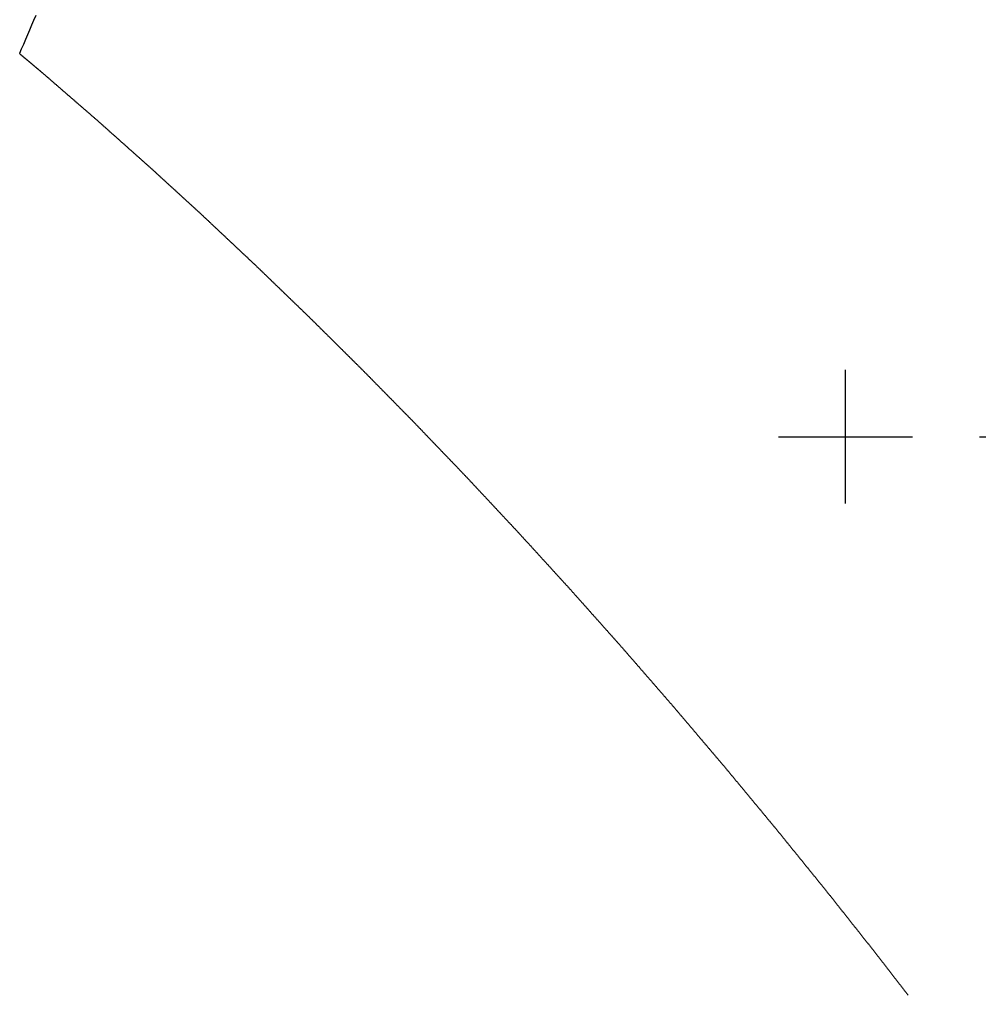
# Model space of a CAD drawing. Extents: x 2 to 292, y 1 to 254.
# Drawn here: x 204.1 to 218.44, y 46.69 to 61.26 of the extents above; entities that cross this region are included whole.
import ezdxf

# ---------------------------------------------------------------- set-up
doc = ezdxf.new("R2010")
doc.units = 0
doc.header["$PDMODE"] = 2
doc.header["$PDSIZE"] = 1
doc.layers.get('0').update_dxf_attribs({"linetype": 'CONTINUOUS'})
doc.layers.add('DRILLING', color=3, linetype='CONTINUOUS')

# ---------------------------------------------------------------- blocks, each defined once
blk = doc.blocks.new('*U113')
at = {"layer": 'DRILLING'}
blk.add_point((0, 0), dxfattribs=at)
blk = doc.blocks.new('*U114')
at = {"layer": 'DRILLING', "color": 0, "linetype": 'BYBLOCK'}
for p in [(0, 0), (3, 0), (6, 0)]:
    blk.add_blockref('*U113', p, dxfattribs=at)

msp = doc.modelspace()

# ---------------------------------------------------------------- linework, layer by layer
msp.add_polyline3d([(204.338, 61.3231, 0), (204.307, 61.251, 0), (204.276, 61.1788, 0), (204.246, 61.1067, 0), (204.215, 61.0346, 0), (204.184, 60.9625, 0), (204.154, 60.8904, 0), (204.123, 60.8183, 0), (204.096, 60.7548, 0), (204.1, 60.7518, 0), (204.103, 60.7489, 0), (204.107, 60.7459, 0), (204.111, 60.7429, 0), (204.114, 60.7399, 0), (204.118, 60.737, 0), (204.121, 60.734, 0), (204.125, 60.731, 0), (204.128, 60.7281, 0), (204.132, 60.7251, 0), (204.135, 60.7221, 0), (204.139, 60.7191, 0), (204.142, 60.7162, 0), (204.146, 60.7132, 0), (204.149, 60.7102, 0), (204.153, 60.7073, 0), (204.156, 60.7043, 0), (204.16, 60.7013, 0), (204.163, 60.6983, 0), (204.167, 60.6954, 0), (204.17, 60.6924, 0), (204.174, 60.6894, 0), (204.178, 60.6865, 0), (204.181, 60.6835, 0), (204.185, 60.6805, 0), (204.188, 60.6775, 0), (204.192, 60.6746, 0), (204.195, 60.6716, 0), (204.199, 60.6686, 0), (204.202, 60.6657, 0), (204.206, 60.6627, 0), (204.209, 60.6597, 0), (204.213, 60.6567, 0), (204.216, 60.6538, 0), (204.22, 60.6508, 0), (204.223, 60.6478, 0), (204.227, 60.6449, 0), (204.23, 60.6419, 0), (204.234, 60.6389, 0), (204.237, 60.6359, 0), (204.241, 60.633, 0), (204.245, 60.63, 0), (204.248, 60.627, 0), (204.252, 60.6241, 0), (204.255, 60.6211, 0), (204.259, 60.6181, 0), (204.262, 60.6151, 0), (204.266, 60.6122, 0), (204.269, 60.6092, 0), (204.273, 60.6062, 0), (204.276, 60.6033, 0), (204.28, 60.6003, 0), (204.283, 60.5973, 0), (204.287, 60.5943, 0), (204.29, 60.5914, 0), (204.294, 60.5884, 0), (204.297, 60.5854, 0), (204.301, 60.5825, 0), (204.305, 60.5795, 0), (204.308, 60.5765, 0), (204.312, 60.5735, 0), (204.315, 60.5706, 0), (204.319, 60.5676, 0), (204.322, 60.5646, 0), (204.326, 60.5617, 0), (204.329, 60.5587, 0), (204.333, 60.5557, 0), (204.336, 60.5527, 0), (204.34, 60.5498, 0), (204.343, 60.5468, 0), (204.347, 60.5438, 0), (204.35, 60.5408, 0), (204.354, 60.5379, 0), (204.357, 60.5349, 0), (204.361, 60.5319, 0), (204.364, 60.529, 0), (204.368, 60.526, 0), (204.372, 60.523, 0), (204.375, 60.52, 0), (204.379, 60.5171, 0), (204.382, 60.5141, 0), (204.386, 60.5111, 0), (204.389, 60.5082, 0), (204.393, 60.5052, 0), (204.396, 60.5022, 0), (204.4, 60.4992, 0), (204.403, 60.4963, 0), (204.407, 60.4933, 0), (204.41, 60.4903, 0), (204.414, 60.4874, 0), (204.417, 60.4844, 0), (204.421, 60.4814, 0), (204.424, 60.4784, 0), (204.428, 60.4755, 0), (204.431, 60.4725, 0), (204.435, 60.4695, 0), (204.439, 60.4666, 0), (204.445, 60.4613, 0), (204.453, 60.4542, 0), (204.461, 60.447, 0), (204.469, 60.4399, 0), (204.478, 60.4327, 0), (204.486, 60.4256, 0), (204.494, 60.4185, 0), (204.502, 60.4113, 0), (204.511, 60.4042, 0), (204.519, 60.3971, 0), (204.527, 60.3899, 0), (204.535, 60.3828, 0), (204.543, 60.3757, 0), (204.552, 60.3685, 0), (204.56, 60.3614, 0), (204.568, 60.3543, 0), (204.576, 60.3471, 0), (204.585, 60.34, 0), (204.593, 60.3328, 0), (204.601, 60.3257, 0), (204.609, 60.3186, 0), (204.618, 60.3114, 0), (204.626, 60.3043, 0), (204.634, 60.2972, 0), (204.642, 60.29, 0), (204.651, 60.2829, 0), (204.659, 60.2758, 0), (204.667, 60.2686, 0), (204.675, 60.2615, 0), (204.683, 60.2544, 0), (204.692, 60.2472, 0), (204.7, 60.2401, 0), (204.708, 60.2329, 0), (204.716, 60.2258, 0), (204.725, 60.2187, 0), (204.733, 60.2115, 0), (204.741, 60.2044, 0), (204.749, 60.1973, 0), (204.758, 60.1901, 0), (204.766, 60.183, 0), (204.774, 60.1759, 0), (204.782, 60.1687, 0), (204.79, 60.1616, 0), (204.799, 60.1545, 0), (204.807, 60.1473, 0), (204.815, 60.1402, 0), (204.823, 60.133, 0), (204.832, 60.1259, 0), (204.84, 60.1188, 0), (204.848, 60.1116, 0), (204.856, 60.1045, 0), (204.865, 60.0974, 0), (204.873, 60.0902, 0), (204.881, 60.0831, 0), (204.889, 60.076, 0), (204.898, 60.0688, 0), (204.906, 60.0617, 0), (204.914, 60.0545, 0), (204.922, 60.0474, 0), (204.93, 60.0403, 0), (204.939, 60.0331, 0), (204.947, 60.026, 0), (204.955, 60.0189, 0), (204.963, 60.0117, 0), (204.972, 60.0046, 0), (204.98, 59.9975, 0), (204.988, 59.9903, 0), (204.996, 59.9832, 0), (205.005, 59.9761, 0), (205.013, 59.9689, 0), (205.021, 59.9618, 0), (205.029, 59.9546, 0), (205.037, 59.9475, 0), (205.046, 59.9404, 0), (205.054, 59.9332, 0), (205.062, 59.9261, 0), (205.07, 59.919, 0), (205.079, 59.9118, 0), (205.087, 59.9047, 0), (205.095, 59.8976, 0), (205.103, 59.8904, 0), (205.112, 59.8833, 0), (205.12, 59.8762, 0), (205.128, 59.869, 0), (205.136, 59.8619, 0), (205.145, 59.8547, 0), (205.153, 59.8476, 0), (205.161, 59.8405, 0), (205.169, 59.8333, 0), (205.177, 59.8262, 0), (205.186, 59.8191, 0), (205.194, 59.8119, 0), (205.202, 59.8048, 0), (205.21, 59.7977, 0), (205.219, 59.7905, 0), (205.227, 59.7834, 0), (205.235, 59.7762, 0), (205.243, 59.7691, 0), (205.252, 59.7618, 0), (205.26, 59.7545, 0), (205.268, 59.7472, 0), (205.276, 59.7399, 0), (205.284, 59.7326, 0), (205.293, 59.7253, 0), (205.301, 59.718, 0), (205.309, 59.7107, 0), (205.317, 59.7033, 0), (205.325, 59.696, 0), (205.334, 59.6887, 0), (205.342, 59.6814, 0), (205.35, 59.6741, 0), (205.358, 59.6668, 0), (205.366, 59.6595, 0), (205.375, 59.6522, 0), (205.383, 59.6449, 0), (205.391, 59.6376, 0), (205.399, 59.6303, 0), (205.407, 59.623, 0), (205.416, 59.6156, 0), (205.424, 59.6083, 0), (205.432, 59.601, 0), (205.44, 59.5937, 0), (205.448, 59.5864, 0), (205.457, 59.5791, 0), (205.465, 59.5718, 0), (205.473, 59.5645, 0), (205.481, 59.5572, 0), (205.489, 59.5499, 0), (205.498, 59.5426, 0), (205.506, 59.5353, 0), (205.514, 59.5279, 0), (205.522, 59.5206, 0), (205.53, 59.5133, 0), (205.539, 59.506, 0), (205.547, 59.4987, 0), (205.555, 59.4914, 0), (205.563, 59.4841, 0), (205.571, 59.4768, 0), (205.58, 59.4695, 0), (205.588, 59.4622, 0), (205.596, 59.4549, 0), (205.604, 59.4476, 0), (205.612, 59.4403, 0), (205.621, 59.4329, 0), (205.629, 59.4256, 0), (205.637, 59.4183, 0), (205.645, 59.411, 0), (205.653, 59.4037, 0), (205.662, 59.3964, 0), (205.67, 59.3891, 0), (205.678, 59.3818, 0), (205.686, 59.3745, 0), (205.694, 59.3672, 0), (205.703, 59.3599, 0), (205.711, 59.3526, 0), (205.719, 59.3452, 0), (205.727, 59.3379, 0), (205.735, 59.3306, 0), (205.744, 59.3233, 0), (205.752, 59.316, 0), (205.76, 59.3087, 0), (205.768, 59.3014, 0), (205.776, 59.2941, 0), (205.785, 59.2868, 0), (205.793, 59.2795, 0), (205.801, 59.2722, 0), (205.809, 59.2649, 0), (205.817, 59.2576, 0), (205.826, 59.2502, 0), (205.834, 59.2429, 0), (205.842, 59.2356, 0), (205.85, 59.2283, 0), (205.858, 59.221, 0), (205.867, 59.2137, 0), (205.875, 59.2064, 0), (205.883, 59.1991, 0), (205.891, 59.1918, 0), (205.899, 59.1845, 0), (205.908, 59.1772, 0), (205.916, 59.1699, 0), (205.924, 59.1625, 0), (205.932, 59.1552, 0), (205.94, 59.1479, 0), (205.949, 59.1406, 0), (205.957, 59.1333, 0), (205.965, 59.126, 0), (205.973, 59.1187, 0), (205.982, 59.1114, 0), (205.99, 59.1041, 0), (205.998, 59.0968, 0), (206.006, 59.0895, 0), (206.014, 59.0822, 0), (206.023, 59.0748, 0), (206.031, 59.0675, 0), (206.039, 59.0602, 0), (206.047, 59.0529, 0), (206.055, 59.0454, 0), (206.063, 59.0379, 0), (206.072, 59.0304, 0), (206.08, 59.0229, 0), (206.088, 59.0155, 0), (206.096, 59.008, 0), (206.104, 59.0005, 0), (206.112, 58.993, 0), (206.121, 58.9855, 0), (206.129, 58.978, 0), (206.137, 58.9706, 0), (206.145, 58.9631, 0), (206.153, 58.9556, 0), (206.161, 58.9481, 0), (206.17, 58.9406, 0), (206.178, 58.9332, 0), (206.186, 58.9257, 0), (206.194, 58.9182, 0), (206.202, 58.9107, 0), (206.21, 58.9032, 0), (206.219, 58.8958, 0), (206.227, 58.8883, 0), (206.235, 58.8808, 0), (206.243, 58.8733, 0), (206.251, 58.8658, 0), (206.26, 58.8584, 0), (206.268, 58.8509, 0), (206.276, 58.8434, 0), (206.284, 58.8359, 0), (206.292, 58.8284, 0), (206.3, 58.8209, 0), (206.309, 58.8135, 0), (206.317, 58.806, 0), (206.325, 58.7985, 0), (206.333, 58.791, 0), (206.341, 58.7835, 0), (206.349, 58.7761, 0), (206.358, 58.7686, 0), (206.366, 58.7611, 0), (206.374, 58.7536, 0), (206.382, 58.7461, 0), (206.39, 58.7387, 0), (206.398, 58.7312, 0), (206.407, 58.7237, 0), (206.415, 58.7162, 0), (206.423, 58.7087, 0), (206.431, 58.7013, 0), (206.439, 58.6938, 0), (206.447, 58.6863, 0), (206.456, 58.6788, 0), (206.464, 58.6713, 0), (206.472, 58.6639, 0), (206.48, 58.6564, 0), (206.488, 58.6489, 0), (206.496, 58.6414, 0), (206.505, 58.6339, 0), (206.513, 58.6264, 0), (206.521, 58.619, 0), (206.529, 58.6115, 0), (206.537, 58.604, 0), (206.545, 58.5965, 0), (206.554, 58.589, 0), (206.562, 58.5816, 0), (206.57, 58.5741, 0), (206.578, 58.5666, 0), (206.586, 58.5591, 0), (206.594, 58.5516, 0), (206.603, 58.5442, 0), (206.611, 58.5367, 0), (206.619, 58.5292, 0), (206.627, 58.5217, 0), (206.635, 58.5142, 0), (206.643, 58.5068, 0), (206.652, 58.4993, 0), (206.66, 58.4918, 0), (206.668, 58.4843, 0), (206.676, 58.4768, 0), (206.684, 58.4694, 0), (206.693, 58.4619, 0), (206.701, 58.4544, 0), (206.709, 58.4469, 0), (206.717, 58.4394, 0), (206.725, 58.4319, 0), (206.733, 58.4245, 0), (206.742, 58.417, 0), (206.75, 58.4095, 0), (206.758, 58.402, 0), (206.766, 58.3945, 0), (206.774, 58.3871, 0), (206.782, 58.3796, 0), (206.791, 58.3721, 0), (206.799, 58.3646, 0), (206.807, 58.3571, 0), (206.815, 58.3497, 0), (206.823, 58.3422, 0), (206.831, 58.3347, 0), (206.84, 58.3272, 0), (206.848, 58.3196, 0), (206.856, 58.3119, 0), (206.864, 58.3043, 0), (206.872, 58.2966, 0), (206.88, 58.289, 0), (206.888, 58.2813, 0), (206.897, 58.2737, 0), (206.905, 58.266, 0), (206.913, 58.2584, 0), (206.921, 58.2507, 0), (206.929, 58.2431, 0), (206.937, 58.2354, 0), (206.945, 58.2277, 0), (206.953, 58.2201, 0), (206.962, 58.2124, 0), (206.97, 58.2048, 0), (206.978, 58.1971, 0), (206.986, 58.1895, 0), (206.994, 58.1818, 0), (207.002, 58.1742, 0), (207.01, 58.1665, 0), (207.019, 58.1589, 0), (207.027, 58.1512, 0), (207.035, 58.1435, 0), (207.043, 58.1359, 0), (207.051, 58.1282, 0), (207.059, 58.1206, 0), (207.067, 58.1129, 0), (207.076, 58.1053, 0), (207.084, 58.0976, 0), (207.092, 58.09, 0), (207.1, 58.0823, 0), (207.108, 58.0747, 0), (207.116, 58.067, 0), (207.124, 58.0594, 0), (207.133, 58.0517, 0), (207.141, 58.044, 0), (207.149, 58.0364, 0), (207.157, 58.0287, 0), (207.165, 58.0211, 0), (207.173, 58.0134, 0), (207.181, 58.0058, 0), (207.189, 57.9981, 0), (207.198, 57.9905, 0), (207.206, 57.9828, 0), (207.214, 57.9752, 0), (207.222, 57.9675, 0), (207.23, 57.9599, 0), (207.238, 57.9522, 0), (207.246, 57.9445, 0), (207.255, 57.9369, 0), (207.263, 57.9292, 0), (207.271, 57.9216, 0), (207.279, 57.9139, 0), (207.287, 57.9063, 0), (207.295, 57.8986, 0), (207.303, 57.891, 0), (207.312, 57.8833, 0), (207.32, 57.8757, 0), (207.328, 57.868, 0), (207.336, 57.8603, 0), (207.344, 57.8527, 0), (207.352, 57.845, 0), (207.36, 57.8374, 0), (207.368, 57.8297, 0), (207.377, 57.8221, 0), (207.385, 57.8144, 0), (207.393, 57.8068, 0), (207.401, 57.7991, 0), (207.409, 57.7915, 0), (207.417, 57.7838, 0), (207.425, 57.7762, 0), (207.434, 57.7685, 0), (207.442, 57.7608, 0), (207.45, 57.7532, 0), (207.458, 57.7455, 0), (207.466, 57.7379, 0), (207.474, 57.7302, 0), (207.482, 57.7226, 0), (207.491, 57.7149, 0), (207.499, 57.7073, 0), (207.507, 57.6996, 0), (207.515, 57.692, 0), (207.523, 57.6843, 0), (207.531, 57.6767, 0), (207.539, 57.669, 0), (207.548, 57.6613, 0), (207.556, 57.6537, 0), (207.564, 57.646, 0), (207.572, 57.6384, 0), (207.58, 57.6307, 0), (207.588, 57.6231, 0), (207.596, 57.6154, 0), (207.604, 57.6078, 0), (207.613, 57.6001, 0), (207.621, 57.5925, 0), (207.629, 57.5848, 0), (207.637, 57.5771, 0), (207.645, 57.5693, 0), (207.653, 57.5615, 0), (207.661, 57.5536, 0), (207.669, 57.5458, 0), (207.678, 57.538, 0), (207.686, 57.5301, 0), (207.694, 57.5223, 0), (207.702, 57.5145, 0), (207.71, 57.5067, 0), (207.718, 57.4988, 0), (207.726, 57.491, 0), (207.734, 57.4832, 0), (207.742, 57.4753, 0), (207.75, 57.4675, 0), (207.759, 57.4597, 0), (207.767, 57.4519, 0), (207.775, 57.444, 0), (207.783, 57.4362, 0), (207.791, 57.4284, 0), (207.799, 57.4206, 0), (207.807, 57.4127, 0), (207.815, 57.4049, 0), (207.823, 57.3971, 0), (207.832, 57.3892, 0), (207.84, 57.3814, 0), (207.848, 57.3736, 0), (207.856, 57.3658, 0), (207.864, 57.3579, 0), (207.872, 57.3501, 0), (207.88, 57.3423, 0), (207.888, 57.3344, 0), (207.896, 57.3266, 0), (207.904, 57.3188, 0), (207.913, 57.311, 0), (207.921, 57.3031, 0), (207.929, 57.2953, 0), (207.937, 57.2875, 0), (207.945, 57.2797, 0), (207.953, 57.2718, 0), (207.961, 57.264, 0), (207.969, 57.2562, 0), (207.977, 57.2483, 0), (207.986, 57.2405, 0), (207.994, 57.2327, 0), (208.002, 57.2249, 0), (208.01, 57.217, 0), (208.018, 57.2092, 0), (208.026, 57.2014, 0), (208.034, 57.1935, 0), (208.042, 57.1857, 0), (208.05, 57.1779, 0), (208.058, 57.1701, 0), (208.067, 57.1622, 0), (208.075, 57.1544, 0), (208.083, 57.1466, 0), (208.091, 57.1388, 0), (208.099, 57.1309, 0), (208.107, 57.1231, 0), (208.115, 57.1153, 0), (208.123, 57.1074, 0), (208.131, 57.0996, 0), (208.14, 57.0918, 0), (208.148, 57.084, 0), (208.156, 57.0761, 0), (208.164, 57.0683, 0), (208.172, 57.0605, 0), (208.18, 57.0527, 0), (208.188, 57.0448, 0), (208.196, 57.037, 0), (208.204, 57.0292, 0), (208.212, 57.0213, 0), (208.221, 57.0135, 0), (208.229, 57.0057, 0), (208.237, 56.9979, 0), (208.245, 56.99, 0), (208.253, 56.9822, 0), (208.261, 56.9744, 0), (208.269, 56.9665, 0), (208.277, 56.9587, 0), (208.285, 56.9509, 0), (208.294, 56.9431, 0), (208.302, 56.9352, 0), (208.31, 56.9274, 0), (208.318, 56.9196, 0), (208.326, 56.9118, 0), (208.334, 56.9039, 0), (208.342, 56.8961, 0), (208.35, 56.8883, 0), (208.358, 56.8804, 0), (208.366, 56.8726, 0), (208.375, 56.8648, 0), (208.383, 56.857, 0), (208.391, 56.8491, 0), (208.399, 56.8413, 0), (208.407, 56.8335, 0), (208.415, 56.8256, 0), (208.423, 56.8178, 0), (208.431, 56.8099, 0), (208.439, 56.8019, 0), (208.447, 56.7939, 0), (208.456, 56.7859, 0), (208.464, 56.7779, 0), (208.472, 56.7699, 0), (208.48, 56.7619, 0), (208.488, 56.7539, 0), (208.496, 56.7459, 0), (208.504, 56.7379, 0), (208.512, 56.7299, 0), (208.52, 56.7219, 0), (208.528, 56.7139, 0), (208.536, 56.7059, 0), (208.544, 56.6978, 0), (208.552, 56.6898, 0), (208.56, 56.6818, 0), (208.569, 56.6738, 0), (208.577, 56.6658, 0), (208.585, 56.6578, 0), (208.593, 56.6498, 0), (208.601, 56.6418, 0), (208.609, 56.6338, 0), (208.617, 56.6258, 0), (208.625, 56.6178, 0), (208.633, 56.6098, 0), (208.641, 56.6018, 0), (208.649, 56.5938, 0), (208.657, 56.5858, 0), (208.665, 56.5778, 0), (208.673, 56.5698, 0), (208.682, 56.5618, 0), (208.69, 56.5538, 0), (208.698, 56.5458, 0), (208.706, 56.5378, 0), (208.714, 56.5298, 0), (208.722, 56.5218, 0), (208.73, 56.5138, 0), (208.738, 56.5058, 0), (208.746, 56.4978, 0), (208.754, 56.4898, 0), (208.762, 56.4818, 0), (208.77, 56.4738, 0), (208.778, 56.4658, 0), (208.786, 56.4578, 0), (208.795, 56.4498, 0), (208.803, 56.4418, 0), (208.811, 56.4338, 0), (208.819, 56.4258, 0), (208.827, 56.4178, 0), (208.835, 56.4098, 0), (208.843, 56.4018, 0), (208.851, 56.3938, 0), (208.859, 56.3858, 0), (208.867, 56.3778, 0), (208.875, 56.3698, 0), (208.883, 56.3618, 0), (208.891, 56.3538, 0), (208.899, 56.3458, 0), (208.908, 56.3378, 0), (208.916, 56.3298, 0), (208.924, 56.3218, 0), (208.932, 56.3138, 0), (208.94, 56.3058, 0), (208.948, 56.2978, 0), (208.956, 56.2898, 0), (208.964, 56.2818, 0), (208.972, 56.2738, 0), (208.98, 56.2658, 0), (208.988, 56.2577, 0), (208.996, 56.2497, 0), (209.004, 56.2417, 0), (209.012, 56.2337, 0), (209.021, 56.2257, 0), (209.029, 56.2177, 0), (209.037, 56.2097, 0), (209.045, 56.2017, 0), (209.053, 56.1937, 0), (209.061, 56.1857, 0), (209.069, 56.1777, 0), (209.077, 56.1697, 0), (209.085, 56.1617, 0), (209.093, 56.1537, 0), (209.101, 56.1457, 0), (209.109, 56.1377, 0), (209.117, 56.1297, 0), (209.126, 56.1217, 0), (209.134, 56.1137, 0), (209.142, 56.1057, 0), (209.15, 56.0977, 0), (209.158, 56.0897, 0), (209.166, 56.0817, 0), (209.174, 56.0737, 0), (209.182, 56.0657, 0), (209.19, 56.0577, 0), (209.198, 56.0497, 0), (209.206, 56.0417, 0), (209.214, 56.0337, 0), (209.222, 56.0255, 0), (209.23, 56.0173, 0), (209.238, 56.0092, 0), (209.246, 56.001, 0), (209.254, 55.9928, 0), (209.263, 55.9846, 0), (209.271, 55.9764, 0), (209.279, 55.9683, 0), (209.287, 55.9601, 0), (209.295, 55.9519, 0), (209.303, 55.9437, 0), (209.311, 55.9356, 0), (209.319, 55.9274, 0), (209.327, 55.9192, 0), (209.335, 55.911, 0), (209.343, 55.9029, 0), (209.351, 55.8947, 0), (209.359, 55.8865, 0), (209.367, 55.8783, 0), (209.375, 55.8702, 0), (209.383, 55.862, 0), (209.391, 55.8538, 0), (209.399, 55.8456, 0), (209.407, 55.8374, 0), (209.415, 55.8293, 0), (209.423, 55.8211, 0), (209.431, 55.8129, 0), (209.439, 55.8047, 0), (209.447, 55.7966, 0), (209.455, 55.7884, 0), (209.464, 55.7802, 0), (209.472, 55.772, 0), (209.48, 55.7639, 0), (209.488, 55.7557, 0), (209.496, 55.7475, 0), (209.504, 55.7393, 0), (209.512, 55.7312, 0), (209.52, 55.723, 0), (209.528, 55.7148, 0), (209.536, 55.7066, 0), (209.544, 55.6984, 0), (209.552, 55.6903, 0), (209.56, 55.6821, 0), (209.568, 55.6739, 0), (209.576, 55.6657, 0), (209.584, 55.6576, 0), (209.592, 55.6494, 0), (209.6, 55.6412, 0), (209.608, 55.633, 0), (209.616, 55.6249, 0), (209.624, 55.6167, 0), (209.632, 55.6085, 0), (209.64, 55.6003, 0), (209.648, 55.5922, 0), (209.656, 55.584, 0), (209.665, 55.5758, 0), (209.673, 55.5676, 0), (209.681, 55.5595, 0), (209.689, 55.5513, 0), (209.697, 55.5431, 0), (209.705, 55.5349, 0), (209.713, 55.5267, 0), (209.721, 55.5186, 0), (209.729, 55.5104, 0), (209.737, 55.5022, 0), (209.745, 55.494, 0), (209.753, 55.4859, 0), (209.761, 55.4777, 0), (209.769, 55.4695, 0), (209.777, 55.4613, 0), (209.785, 55.4532, 0), (209.793, 55.445, 0), (209.801, 55.4368, 0), (209.809, 55.4286, 0), (209.817, 55.4205, 0), (209.825, 55.4123, 0), (209.833, 55.4041, 0), (209.841, 55.3959, 0), (209.849, 55.3877, 0), (209.857, 55.3796, 0), (209.865, 55.3714, 0), (209.874, 55.3632, 0), (209.882, 55.355, 0), (209.89, 55.3469, 0), (209.898, 55.3387, 0), (209.906, 55.3305, 0), (209.914, 55.3223, 0), (209.922, 55.3142, 0), (209.93, 55.306, 0), (209.938, 55.2978, 0), (209.946, 55.2896, 0), (209.954, 55.2815, 0), (209.962, 55.2733, 0), (209.97, 55.2651, 0), (209.978, 55.2569, 0), (209.986, 55.2487, 0), (209.994, 55.2406, 0), (210.002, 55.2323, 0), (210.01, 55.224, 0), (210.018, 55.2156, 0), (210.026, 55.2073, 0), (210.034, 55.1989, 0), (210.042, 55.1905, 0), (210.05, 55.1822, 0), (210.058, 55.1738, 0), (210.066, 55.1655, 0), (210.074, 55.1571, 0), (210.082, 55.1488, 0), (210.09, 55.1404, 0), (210.098, 55.1321, 0), (210.106, 55.1237, 0), (210.114, 55.1154, 0), (210.122, 55.107, 0), (210.13, 55.0987, 0), (210.138, 55.0903, 0), (210.146, 55.082, 0), (210.154, 55.0736, 0), (210.162, 55.0653, 0), (210.17, 55.0569, 0), (210.178, 55.0486, 0), (210.186, 55.0402, 0), (210.194, 55.0319, 0), (210.202, 55.0235, 0), (210.21, 55.0152, 0), (210.218, 55.0068, 0), (210.226, 54.9985, 0), (210.234, 54.9901, 0), (210.242, 54.9818, 0), (210.25, 54.9734, 0), (210.258, 54.9651, 0), (210.266, 54.9567, 0), (210.274, 54.9484, 0), (210.282, 54.94, 0), (210.29, 54.9317, 0), (210.298, 54.9233, 0), (210.306, 54.915, 0), (210.314, 54.9066, 0), (210.322, 54.8983, 0), (210.33, 54.8899, 0), (210.338, 54.8816, 0), (210.346, 54.8732, 0), (210.354, 54.8648, 0), (210.362, 54.8565, 0), (210.37, 54.8481, 0), (210.378, 54.8398, 0), (210.386, 54.8314, 0), (210.394, 54.8231, 0), (210.402, 54.8147, 0), (210.41, 54.8064, 0), (210.418, 54.798, 0), (210.426, 54.7897, 0), (210.434, 54.7813, 0), (210.443, 54.773, 0), (210.451, 54.7646, 0), (210.459, 54.7563, 0), (210.467, 54.7479, 0), (210.475, 54.7396, 0), (210.483, 54.7312, 0), (210.491, 54.7229, 0), (210.499, 54.7145, 0), (210.507, 54.7062, 0), (210.515, 54.6978, 0), (210.523, 54.6895, 0), (210.531, 54.6811, 0), (210.539, 54.6728, 0), (210.547, 54.6644, 0), (210.555, 54.6561, 0), (210.563, 54.6477, 0), (210.571, 54.6394, 0), (210.579, 54.631, 0), (210.587, 54.6227, 0), (210.595, 54.6143, 0), (210.603, 54.606, 0), (210.611, 54.5976, 0), (210.619, 54.5893, 0), (210.627, 54.5809, 0), (210.635, 54.5726, 0), (210.643, 54.5642, 0), (210.651, 54.5558, 0), (210.659, 54.5475, 0), (210.667, 54.5391, 0), (210.675, 54.5308, 0), (210.683, 54.5224, 0), (210.691, 54.5141, 0), (210.699, 54.5057, 0), (210.707, 54.4974, 0), (210.715, 54.489, 0), (210.723, 54.4807, 0), (210.731, 54.4723, 0), (210.739, 54.464, 0), (210.747, 54.4556, 0), (210.755, 54.4473, 0), (210.763, 54.4389, 0), (210.771, 54.4306, 0), (210.779, 54.4222, 0), (210.787, 54.4137, 0), (210.795, 54.4052, 0), (210.803, 54.3967, 0), (210.811, 54.3881, 0), (210.819, 54.3796, 0), (210.827, 54.3711, 0), (210.835, 54.3626, 0), (210.843, 54.354, 0), (210.851, 54.3455, 0), (210.859, 54.337, 0), (210.866, 54.3284, 0), (210.874, 54.3199, 0), (210.882, 54.3114, 0), (210.89, 54.3029, 0), (210.898, 54.2943, 0), (210.906, 54.2858, 0), (210.914, 54.2773, 0), (210.922, 54.2688, 0), (210.93, 54.2602, 0), (210.938, 54.2517, 0), (210.946, 54.2432, 0), (210.954, 54.2347, 0), (210.962, 54.2261, 0), (210.97, 54.2176, 0), (210.978, 54.2091, 0), (210.986, 54.2005, 0), (210.994, 54.192, 0), (211.002, 54.1835, 0), (211.01, 54.175, 0), (211.018, 54.1664, 0), (211.026, 54.1579, 0), (211.034, 54.1494, 0), (211.042, 54.1409, 0), (211.05, 54.1323, 0), (211.058, 54.1238, 0), (211.066, 54.1153, 0), (211.074, 54.1068, 0), (211.082, 54.0982, 0), (211.09, 54.0897, 0), (211.098, 54.0812, 0), (211.106, 54.0726, 0), (211.114, 54.0641, 0), (211.122, 54.0556, 0), (211.13, 54.0471, 0), (211.138, 54.0385, 0), (211.146, 54.03, 0), (211.154, 54.0215, 0), (211.161, 54.013, 0), (211.169, 54.0044, 0), (211.177, 53.9959, 0), (211.185, 53.9874, 0), (211.193, 53.9789, 0), (211.201, 53.9703, 0), (211.209, 53.9618, 0), (211.217, 53.9533, 0), (211.225, 53.9447, 0), (211.233, 53.9362, 0), (211.241, 53.9277, 0), (211.249, 53.9192, 0), (211.257, 53.9106, 0), (211.265, 53.9021, 0), (211.273, 53.8936, 0), (211.281, 53.8851, 0), (211.289, 53.8765, 0), (211.297, 53.868, 0), (211.305, 53.8595, 0), (211.313, 53.851, 0), (211.321, 53.8424, 0), (211.329, 53.8339, 0), (211.337, 53.8254, 0), (211.345, 53.8168, 0), (211.353, 53.8083, 0), (211.361, 53.7998, 0), (211.369, 53.7913, 0), (211.377, 53.7827, 0), (211.385, 53.7742, 0), (211.393, 53.7657, 0), (211.401, 53.7572, 0), (211.409, 53.7486, 0), (211.417, 53.7401, 0), (211.425, 53.7316, 0), (211.433, 53.7231, 0), (211.441, 53.7145, 0), (211.449, 53.706, 0), (211.456, 53.6975, 0), (211.464, 53.6889, 0), (211.472, 53.6804, 0), (211.48, 53.6719, 0), (211.488, 53.6634, 0), (211.496, 53.6548, 0), (211.504, 53.6463, 0), (211.512, 53.6378, 0), (211.52, 53.6293, 0), (211.528, 53.6207, 0), (211.536, 53.6122, 0), (211.544, 53.6037, 0), (211.552, 53.5952, 0), (211.56, 53.5866, 0), (211.568, 53.5779, 0), (211.576, 53.5692, 0), (211.584, 53.5605, 0), (211.592, 53.5518, 0), (211.6, 53.5431, 0), (211.608, 53.5343, 0), (211.616, 53.5256, 0), (211.624, 53.5169, 0), (211.632, 53.5082, 0), (211.64, 53.4995, 0), (211.647, 53.4908, 0), (211.655, 53.4821, 0), (211.663, 53.4734, 0), (211.671, 53.4647, 0), (211.679, 53.456, 0), (211.687, 53.4473, 0), (211.695, 53.4386, 0), (211.703, 53.4299, 0), (211.711, 53.4212, 0), (211.719, 53.4125, 0), (211.727, 53.4038, 0), (211.735, 53.3951, 0), (211.743, 53.3864, 0), (211.751, 53.3777, 0), (211.759, 53.369, 0), (211.767, 53.3603, 0), (211.774, 53.3516, 0), (211.782, 53.3429, 0), (211.79, 53.3342, 0), (211.798, 53.3255, 0), (211.806, 53.3168, 0), (211.814, 53.3081, 0), (211.822, 53.2994, 0), (211.83, 53.2907, 0), (211.838, 53.282, 0), (211.846, 53.2733, 0), (211.854, 53.2646, 0), (211.862, 53.2559, 0), (211.87, 53.2472, 0), (211.878, 53.2385, 0), (211.886, 53.2298, 0), (211.894, 53.2211, 0), (211.902, 53.2124, 0), (211.909, 53.2037, 0), (211.917, 53.195, 0), (211.925, 53.1863, 0), (211.933, 53.1776, 0), (211.941, 53.1689, 0), (211.949, 53.1602, 0), (211.957, 53.1514, 0), (211.965, 53.1427, 0), (211.973, 53.134, 0), (211.981, 53.1253, 0), (211.989, 53.1166, 0), (211.997, 53.1079, 0), (212.005, 53.0992, 0), (212.013, 53.0905, 0), (212.021, 53.0818, 0), (212.029, 53.0731, 0), (212.036, 53.0644, 0), (212.044, 53.0557, 0), (212.052, 53.047, 0), (212.06, 53.0383, 0), (212.068, 53.0296, 0), (212.076, 53.0209, 0), (212.084, 53.0122, 0), (212.092, 53.0035, 0), (212.1, 52.9948, 0), (212.108, 52.9861, 0), (212.116, 52.9774, 0), (212.124, 52.9687, 0), (212.132, 52.96, 0), (212.14, 52.9513, 0), (212.148, 52.9426, 0), (212.156, 52.9339, 0), (212.164, 52.9252, 0), (212.171, 52.9165, 0), (212.179, 52.9078, 0), (212.187, 52.8991, 0), (212.195, 52.8904, 0), (212.203, 52.8817, 0), (212.211, 52.873, 0), (212.219, 52.8643, 0), (212.227, 52.8556, 0), (212.235, 52.8469, 0), (212.243, 52.8382, 0), (212.251, 52.8295, 0), (212.259, 52.8208, 0), (212.267, 52.8121, 0), (212.275, 52.8034, 0), (212.283, 52.7947, 0), (212.291, 52.786, 0), (212.298, 52.7773, 0), (212.306, 52.7685, 0), (212.314, 52.7598, 0), (212.322, 52.7511, 0), (212.33, 52.7424, 0), (212.338, 52.7336, 0), (212.346, 52.7247, 0), (212.354, 52.7158, 0), (212.362, 52.707, 0), (212.37, 52.6981, 0), (212.378, 52.6892, 0), (212.386, 52.6803, 0), (212.394, 52.6714, 0), (212.401, 52.6626, 0), (212.409, 52.6537, 0), (212.417, 52.6448, 0), (212.425, 52.6359, 0), (212.433, 52.6271, 0), (212.441, 52.6182, 0), (212.449, 52.6093, 0), (212.457, 52.6004, 0), (212.465, 52.5915, 0), (212.473, 52.5827, 0), (212.48, 52.5738, 0), (212.488, 52.5649, 0), (212.496, 52.556, 0), (212.504, 52.5472, 0), (212.512, 52.5383, 0), (212.52, 52.5294, 0), (212.528, 52.5205, 0), (212.536, 52.5116, 0), (212.544, 52.5028, 0), (212.552, 52.4939, 0), (212.56, 52.485, 0), (212.567, 52.4761, 0), (212.575, 52.4672, 0), (212.583, 52.4584, 0), (212.591, 52.4495, 0), (212.599, 52.4406, 0), (212.607, 52.4317, 0), (212.615, 52.4229, 0), (212.623, 52.414, 0), (212.631, 52.4051, 0), (212.639, 52.3962, 0), (212.646, 52.3873, 0), (212.654, 52.3785, 0), (212.662, 52.3696, 0), (212.67, 52.3607, 0), (212.678, 52.3518, 0), (212.686, 52.343, 0), (212.694, 52.3341, 0), (212.702, 52.3252, 0), (212.71, 52.3163, 0), (212.718, 52.3074, 0), (212.726, 52.2986, 0), (212.733, 52.2897, 0), (212.741, 52.2808, 0), (212.749, 52.2719, 0), (212.757, 52.263, 0), (212.765, 52.2542, 0), (212.773, 52.2453, 0), (212.781, 52.2364, 0), (212.789, 52.2275, 0), (212.797, 52.2187, 0), (212.805, 52.2098, 0), (212.813, 52.2009, 0), (212.82, 52.192, 0), (212.828, 52.1831, 0), (212.836, 52.1743, 0), (212.844, 52.1654, 0), (212.852, 52.1565, 0), (212.86, 52.1476, 0), (212.868, 52.1388, 0), (212.876, 52.1299, 0), (212.884, 52.121, 0), (212.892, 52.1121, 0), (212.899, 52.1032, 0), (212.907, 52.0944, 0), (212.915, 52.0855, 0), (212.923, 52.0766, 0), (212.931, 52.0677, 0), (212.939, 52.0588, 0), (212.947, 52.05, 0), (212.955, 52.0411, 0), (212.963, 52.0322, 0), (212.971, 52.0233, 0), (212.979, 52.0145, 0), (212.986, 52.0056, 0), (212.994, 51.9967, 0), (213.002, 51.9878, 0), (213.01, 51.9789, 0), (213.018, 51.9701, 0), (213.026, 51.9612, 0), (213.034, 51.9523, 0), (213.042, 51.9434, 0), (213.05, 51.9346, 0), (213.058, 51.9257, 0), (213.065, 51.9168, 0), (213.073, 51.9079, 0), (213.081, 51.899, 0), (213.089, 51.8902, 0), (213.097, 51.8813, 0), (213.105, 51.8724, 0), (213.113, 51.8633, 0), (213.121, 51.8543, 0), (213.129, 51.8452, 0), (213.137, 51.8361, 0), (213.144, 51.8271, 0), (213.152, 51.818, 0), (213.16, 51.809, 0), (213.168, 51.7999, 0), (213.176, 51.7909, 0), (213.184, 51.7818, 0), (213.192, 51.7728, 0), (213.199, 51.7637, 0), (213.207, 51.7547, 0), (213.215, 51.7456, 0), (213.223, 51.7365, 0), (213.231, 51.7275, 0), (213.239, 51.7184, 0), (213.247, 51.7094, 0), (213.255, 51.7003, 0), (213.262, 51.6913, 0), (213.27, 51.6822, 0), (213.278, 51.6732, 0), (213.286, 51.6641, 0), (213.294, 51.6551, 0), (213.302, 51.646, 0), (213.31, 51.6369, 0), (213.318, 51.6279, 0), (213.325, 51.6188, 0), (213.333, 51.6098, 0), (213.341, 51.6007, 0), (213.349, 51.5917, 0), (213.357, 51.5826, 0), (213.365, 51.5736, 0), (213.373, 51.5645, 0), (213.381, 51.5555, 0), (213.388, 51.5464, 0), (213.396, 51.5373, 0), (213.404, 51.5283, 0), (213.412, 51.5192, 0), (213.42, 51.5102, 0), (213.428, 51.5011, 0), (213.436, 51.4921, 0), (213.443, 51.483, 0), (213.451, 51.474, 0), (213.459, 51.4649, 0), (213.467, 51.4559, 0), (213.475, 51.4468, 0), (213.483, 51.4377, 0), (213.491, 51.4287, 0), (213.499, 51.4196, 0), (213.506, 51.4106, 0), (213.514, 51.4015, 0), (213.522, 51.3925, 0), (213.53, 51.3834, 0), (213.538, 51.3744, 0), (213.546, 51.3653, 0), (213.554, 51.3563, 0), (213.562, 51.3472, 0), (213.569, 51.3381, 0), (213.577, 51.3291, 0), (213.585, 51.32, 0), (213.593, 51.311, 0), (213.601, 51.3019, 0), (213.609, 51.2929, 0), (213.617, 51.2838, 0), (213.625, 51.2748, 0), (213.632, 51.2657, 0), (213.64, 51.2567, 0), (213.648, 51.2476, 0), (213.656, 51.2385, 0), (213.664, 51.2295, 0), (213.672, 51.2204, 0), (213.68, 51.2114, 0), (213.688, 51.2023, 0), (213.695, 51.1933, 0), (213.703, 51.1842, 0), (213.711, 51.1752, 0), (213.719, 51.1661, 0), (213.727, 51.1571, 0), (213.735, 51.148, 0), (213.743, 51.1389, 0), (213.75, 51.1299, 0), (213.758, 51.1208, 0), (213.766, 51.1118, 0), (213.774, 51.1027, 0), (213.782, 51.0937, 0), (213.79, 51.0846, 0), (213.798, 51.0756, 0), (213.806, 51.0665, 0), (213.813, 51.0575, 0), (213.821, 51.0484, 0), (213.829, 51.0393, 0), (213.837, 51.0303, 0), (213.845, 51.0212, 0), (213.853, 51.0122, 0), (213.861, 51.0031, 0), (213.869, 50.9941, 0), (213.876, 50.9849, 0), (213.884, 50.9757, 0), (213.892, 50.9664, 0), (213.9, 50.9572, 0), (213.908, 50.948, 0), (213.916, 50.9387, 0), (213.923, 50.9295, 0), (213.931, 50.9203, 0), (213.939, 50.911, 0), (213.947, 50.9018, 0), (213.955, 50.8926, 0), (213.963, 50.8834, 0), (213.97, 50.8741, 0), (213.978, 50.8649, 0), (213.986, 50.8557, 0), (213.994, 50.8464, 0), (214.002, 50.8372, 0), (214.01, 50.828, 0), (214.017, 50.8187, 0), (214.025, 50.8095, 0), (214.033, 50.8003, 0), (214.041, 50.791, 0), (214.049, 50.7818, 0), (214.057, 50.7726, 0), (214.065, 50.7633, 0), (214.072, 50.7541, 0), (214.08, 50.7449, 0), (214.088, 50.7357, 0), (214.096, 50.7264, 0), (214.104, 50.7172, 0), (214.112, 50.708, 0), (214.119, 50.6987, 0), (214.127, 50.6895, 0), (214.135, 50.6803, 0), (214.143, 50.671, 0), (214.151, 50.6618, 0), (214.159, 50.6526, 0), (214.166, 50.6433, 0), (214.174, 50.6341, 0), (214.182, 50.6249, 0), (214.19, 50.6156, 0), (214.198, 50.6064, 0), (214.206, 50.5972, 0), (214.213, 50.588, 0), (214.221, 50.5787, 0), (214.229, 50.5695, 0), (214.237, 50.5603, 0), (214.245, 50.551, 0), (214.253, 50.5418, 0), (214.26, 50.5326, 0), (214.268, 50.5233, 0), (214.276, 50.5141, 0), (214.284, 50.5049, 0), (214.292, 50.4956, 0), (214.3, 50.4864, 0), (214.307, 50.4772, 0), (214.315, 50.468, 0), (214.323, 50.4587, 0), (214.331, 50.4495, 0), (214.339, 50.4403, 0), (214.347, 50.431, 0), (214.354, 50.4218, 0), (214.362, 50.4126, 0), (214.37, 50.4033, 0), (214.378, 50.3941, 0), (214.386, 50.3849, 0), (214.394, 50.3756, 0), (214.402, 50.3664, 0), (214.409, 50.3572, 0), (214.417, 50.3479, 0), (214.425, 50.3387, 0), (214.433, 50.3295, 0), (214.441, 50.3203, 0), (214.449, 50.311, 0), (214.456, 50.3018, 0), (214.464, 50.2926, 0), (214.472, 50.2833, 0), (214.48, 50.2741, 0), (214.488, 50.2649, 0), (214.496, 50.2556, 0), (214.503, 50.2464, 0), (214.511, 50.2372, 0), (214.519, 50.2279, 0), (214.527, 50.2187, 0), (214.535, 50.2095, 0), (214.543, 50.2002, 0), (214.55, 50.191, 0), (214.558, 50.1818, 0), (214.566, 50.1726, 0), (214.574, 50.1633, 0), (214.582, 50.1541, 0), (214.59, 50.1449, 0), (214.597, 50.1356, 0), (214.605, 50.1264, 0), (214.613, 50.1172, 0), (214.621, 50.1079, 0), (214.629, 50.0987, 0), (214.637, 50.0895, 0), (214.644, 50.08, 0), (214.652, 50.0706, 0), (214.66, 50.0612, 0), (214.668, 50.0518, 0), (214.676, 50.0424, 0), (214.683, 50.033, 0), (214.691, 50.0236, 0), (214.699, 50.0142, 0), (214.707, 50.0048, 0), (214.715, 49.9954, 0), (214.722, 49.986, 0), (214.73, 49.9766, 0), (214.738, 49.9672, 0), (214.746, 49.9577, 0), (214.754, 49.9483, 0), (214.761, 49.9389, 0), (214.769, 49.9295, 0), (214.777, 49.9201, 0), (214.785, 49.9107, 0), (214.793, 49.9013, 0), (214.8, 49.8919, 0), (214.808, 49.8825, 0), (214.816, 49.8731, 0), (214.824, 49.8637, 0), (214.832, 49.8543, 0), (214.839, 49.8448, 0), (214.847, 49.8354, 0), (214.855, 49.826, 0), (214.863, 49.8166, 0), (214.871, 49.8072, 0), (214.879, 49.7978, 0), (214.886, 49.7884, 0), (214.894, 49.779, 0), (214.902, 49.7696, 0), (214.91, 49.7602, 0), (214.918, 49.7508, 0), (214.925, 49.7414, 0), (214.933, 49.7319, 0), (214.941, 49.7225, 0), (214.949, 49.7131, 0), (214.957, 49.7037, 0), (214.964, 49.6943, 0), (214.972, 49.6849, 0), (214.98, 49.6755, 0), (214.988, 49.6661, 0), (214.996, 49.6567, 0), (215.003, 49.6473, 0), (215.011, 49.6379, 0), (215.019, 49.6285, 0), (215.027, 49.6191, 0), (215.035, 49.6096, 0), (215.042, 49.6002, 0), (215.05, 49.5908, 0), (215.058, 49.5814, 0), (215.066, 49.572, 0), (215.074, 49.5626, 0), (215.081, 49.5532, 0), (215.089, 49.5438, 0), (215.097, 49.5344, 0), (215.105, 49.525, 0), (215.113, 49.5156, 0), (215.12, 49.5062, 0), (215.128, 49.4967, 0), (215.136, 49.4873, 0), (215.144, 49.4779, 0), (215.152, 49.4685, 0), (215.159, 49.4591, 0), (215.167, 49.4497, 0), (215.175, 49.4403, 0), (215.183, 49.4309, 0), (215.191, 49.4215, 0), (215.198, 49.4121, 0), (215.206, 49.4027, 0), (215.214, 49.3933, 0), (215.222, 49.3839, 0), (215.23, 49.3744, 0), (215.237, 49.365, 0), (215.245, 49.3556, 0), (215.253, 49.3462, 0), (215.261, 49.3368, 0), (215.269, 49.3274, 0), (215.276, 49.318, 0), (215.284, 49.3086, 0), (215.292, 49.2992, 0), (215.3, 49.2898, 0), (215.308, 49.2804, 0), (215.315, 49.271, 0), (215.323, 49.2615, 0), (215.331, 49.2521, 0), (215.339, 49.2427, 0), (215.347, 49.2333, 0), (215.354, 49.2239, 0), (215.362, 49.2145, 0), (215.37, 49.2051, 0), (215.378, 49.1957, 0), (215.386, 49.1863, 0), (215.393, 49.1769, 0), (215.401, 49.1674, 0), (215.409, 49.1578, 0), (215.417, 49.1482, 0), (215.425, 49.1386, 0), (215.432, 49.129, 0), (215.44, 49.1194, 0), (215.448, 49.1099, 0), (215.456, 49.1003, 0), (215.463, 49.0907, 0), (215.471, 49.0811, 0), (215.479, 49.0715, 0), (215.487, 49.0619, 0), (215.494, 49.0524, 0), (215.502, 49.0428, 0), (215.51, 49.0332, 0), (215.518, 49.0236, 0), (215.526, 49.014, 0), (215.533, 49.0044, 0), (215.541, 48.9948, 0), (215.549, 48.9853, 0), (215.557, 48.9757, 0), (215.564, 48.9661, 0), (215.572, 48.9565, 0), (215.58, 48.9469, 0), (215.588, 48.9373, 0), (215.595, 48.9277, 0), (215.603, 48.9182, 0), (215.611, 48.9086, 0), (215.619, 48.899, 0), (215.627, 48.8894, 0), (215.634, 48.8798, 0), (215.642, 48.8702, 0), (215.65, 48.8606, 0), (215.658, 48.8511, 0), (215.665, 48.8415, 0), (215.673, 48.8319, 0), (215.681, 48.8223, 0), (215.689, 48.8127, 0), (215.696, 48.8031, 0), (215.704, 48.7936, 0), (215.712, 48.784, 0), (215.72, 48.7744, 0), (215.727, 48.7648, 0), (215.735, 48.7552, 0), (215.743, 48.7456, 0), (215.751, 48.736, 0), (215.759, 48.7265, 0), (215.766, 48.7169, 0), (215.774, 48.7073, 0), (215.782, 48.6977, 0), (215.79, 48.6881, 0), (215.797, 48.6785, 0), (215.805, 48.6689, 0), (215.813, 48.6594, 0), (215.821, 48.6498, 0), (215.828, 48.6402, 0), (215.836, 48.6306, 0), (215.844, 48.621, 0), (215.852, 48.6114, 0), (215.86, 48.6018, 0), (215.867, 48.5923, 0), (215.875, 48.5827, 0), (215.883, 48.5731, 0), (215.891, 48.5635, 0), (215.898, 48.5539, 0), (215.906, 48.5443, 0), (215.914, 48.5348, 0), (215.922, 48.5252, 0), (215.929, 48.5156, 0), (215.937, 48.506, 0), (215.945, 48.4964, 0), (215.953, 48.4868, 0), (215.961, 48.4772, 0), (215.968, 48.4677, 0), (215.976, 48.4581, 0), (215.984, 48.4485, 0), (215.992, 48.4389, 0), (215.999, 48.4293, 0), (216.007, 48.4197, 0), (216.015, 48.4101, 0), (216.023, 48.4006, 0), (216.03, 48.391, 0), (216.038, 48.3814, 0), (216.046, 48.3718, 0), (216.054, 48.3622, 0), (216.062, 48.3526, 0), (216.069, 48.343, 0), (216.077, 48.3335, 0), (216.085, 48.3239, 0), (216.093, 48.3143, 0), (216.1, 48.3047, 0), (216.108, 48.2951, 0), (216.116, 48.2855, 0), (216.124, 48.276, 0), (216.131, 48.2664, 0), (216.139, 48.2568, 0), (216.147, 48.2472, 0), (216.155, 48.2376, 0), (216.162, 48.2279, 0), (216.17, 48.2181, 0), (216.178, 48.2083, 0), (216.186, 48.1986, 0), (216.193, 48.1888, 0), (216.201, 48.179, 0), (216.209, 48.1693, 0), (216.217, 48.1595, 0), (216.224, 48.1498, 0), (216.232, 48.14, 0), (216.24, 48.1302, 0), (216.248, 48.1205, 0), (216.255, 48.1107, 0), (216.263, 48.1009, 0), (216.271, 48.0912, 0), (216.278, 48.0814, 0), (216.286, 48.0717, 0), (216.294, 48.0619, 0), (216.302, 48.0521, 0), (216.309, 48.0424, 0), (216.317, 48.0326, 0), (216.325, 48.0228, 0), (216.333, 48.0131, 0), (216.34, 48.0033, 0), (216.348, 47.9936, 0), (216.356, 47.9838, 0), (216.363, 47.974, 0), (216.371, 47.9643, 0), (216.379, 47.9545, 0), (216.387, 47.9447, 0), (216.394, 47.935, 0), (216.402, 47.9252, 0), (216.41, 47.9155, 0), (216.418, 47.9057, 0), (216.425, 47.8959, 0), (216.433, 47.8862, 0), (216.441, 47.8764, 0), (216.449, 47.8666, 0), (216.456, 47.8569, 0), (216.464, 47.8471, 0), (216.472, 47.8374, 0), (216.479, 47.8276, 0), (216.487, 47.8178, 0), (216.495, 47.8081, 0), (216.503, 47.7983, 0), (216.51, 47.7885, 0), (216.518, 47.7788, 0), (216.526, 47.769, 0), (216.534, 47.7593, 0), (216.541, 47.7495, 0), (216.549, 47.7397, 0), (216.557, 47.73, 0), (216.565, 47.7202, 0), (216.572, 47.7104, 0), (216.58, 47.7007, 0), (216.588, 47.6909, 0), (216.595, 47.6812, 0), (216.603, 47.6714, 0), (216.611, 47.6616, 0), (216.619, 47.6519, 0), (216.626, 47.6421, 0), (216.634, 47.6323, 0), (216.642, 47.6226, 0), (216.65, 47.6128, 0), (216.657, 47.6031, 0), (216.665, 47.5933, 0), (216.673, 47.5835, 0), (216.681, 47.5738, 0), (216.688, 47.564, 0), (216.696, 47.5542, 0), (216.704, 47.5445, 0), (216.711, 47.5347, 0), (216.719, 47.525, 0), (216.727, 47.5152, 0), (216.735, 47.5054, 0), (216.742, 47.4957, 0), (216.75, 47.4859, 0), (216.758, 47.4761, 0), (216.766, 47.4664, 0), (216.773, 47.4566, 0), (216.781, 47.4469, 0), (216.789, 47.4371, 0), (216.797, 47.4273, 0), (216.804, 47.4176, 0), (216.812, 47.4078, 0), (216.82, 47.398, 0), (216.827, 47.3883, 0), (216.835, 47.3785, 0), (216.843, 47.3688, 0), (216.851, 47.359, 0), (216.858, 47.3492, 0), (216.866, 47.3395, 0), (216.874, 47.3297, 0), (216.882, 47.3199, 0), (216.889, 47.3102, 0), (216.897, 47.3004, 0), (216.905, 47.2907, 0), (216.912, 47.2808, 0), (216.92, 47.2709, 0), (216.928, 47.2609, 0), (216.936, 47.251, 0), (216.943, 47.2411, 0), (216.951, 47.2311, 0), (216.959, 47.2212, 0), (216.966, 47.2112, 0), (216.974, 47.2013, 0), (216.982, 47.1914, 0), (216.989, 47.1814, 0), (216.997, 47.1715, 0), (217.005, 47.1615, 0), (217.013, 47.1516, 0), (217.02, 47.1417, 0), (217.028, 47.1317, 0), (217.036, 47.1218, 0), (217.043, 47.1118, 0), (217.051, 47.1019, 0), (217.059, 47.092, 0), (217.066, 47.082, 0), (217.074, 47.0721, 0), (217.082, 47.0621, 0), (217.09, 47.0522, 0), (217.097, 47.0423, 0), (217.105, 47.0323, 0), (217.113, 47.0224, 0), (217.12, 47.0124, 0), (217.128, 47.0025, 0), (217.136, 46.9926, 0), (217.143, 46.9826, 0), (217.151, 46.9727, 0), (217.159, 46.9627, 0), (217.166, 46.9528, 0), (217.174, 46.9429, 0), (217.182, 46.9329, 0), (217.19, 46.923, 0), (217.197, 46.913, 0), (217.205, 46.9031, 0), (217.213, 46.8932, 0), (217.22, 46.8832, 0), (217.228, 46.8733, 0), (217.236, 46.8633, 0), (217.243, 46.8534, 0), (217.251, 46.8435, 0), (217.259, 46.8335, 0), (217.267, 46.8236, 0), (217.274, 46.8136, 0), (217.282, 46.8037, 0), (217.29, 46.7938, 0), (217.297, 46.7838, 0), (217.305, 46.7739, 0), (217.313, 46.7639, 0), (217.32, 46.754, 0), (217.328, 46.7441, 0), (217.336, 46.7341, 0), (217.344, 46.7242, 0), (217.351, 46.7142, 0), (217.359, 46.7043, 0), (217.367, 46.6944, 0), (217.374, 46.6844, 0)])

# ---------------------------------------------------------------- block references
at = {"layer": 'DRILLING', "xscale": -1}
msp.add_blockref('*U114', (222.43973, 55.02829), dxfattribs=at)

doc.saveas('drawing.dxf')
